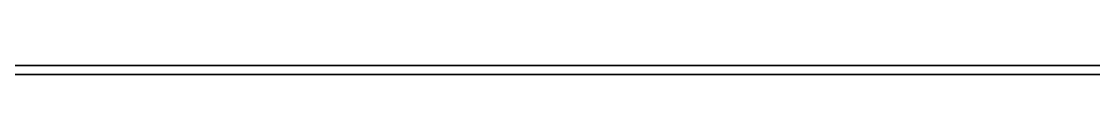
# Model space of a CAD drawing. Header units: millimetres. Extents: x -180 to 3623, y 0 to 2194.
# Drawn here: x 1380.77 to 1389.61, y 1254.93 to 1255 of the extents above; entities that cross this region are included whole.
import ezdxf

# ---------------------------------------------------------------- set-up
doc = ezdxf.new("R2010")
doc.units = ezdxf.units.MM

# ---------------------------------------------------------------- blocks, each defined once
blk = doc.blocks.new('Drawing View3')
at = {"color": 7, "linetype": 'Continuous', "lineweight": 35}
for p, q in [((1220, -5.3527), (1300, -5.3527)), ((1220, -5.3527), (1300, -5.3527)), ((1275.0159, -5.4275), (1238.5004, -5.4275)), ((1275.0159, -5.4275), (1238.5004, -5.4275)), ((1278.0861, -5.4275), (1241.9139, -5.4275)), ((1241.9139, -5.4275), (1278.0861, -5.4275)), ((1241.9139, -5.4275), (1278.0861, -5.4275)), ((1241.9139, -5.4275), (1278.0861, -5.4275)), ((1244.9841, -5.4275), (1281.4996, -5.4275)), ((1244.9841, -5.4275), (1281.4996, -5.4275))]:
    blk.add_line(p, q, dxfattribs=at)

msp = doc.modelspace()

# ---------------------------------------------------------------- block references
at = {"color": 7, "linetype": 'Continuous', "lineweight": 35}
msp.add_blockref('Drawing View3', (117.1634, 1260.3529), dxfattribs=at)

doc.saveas('drawing.dxf')
